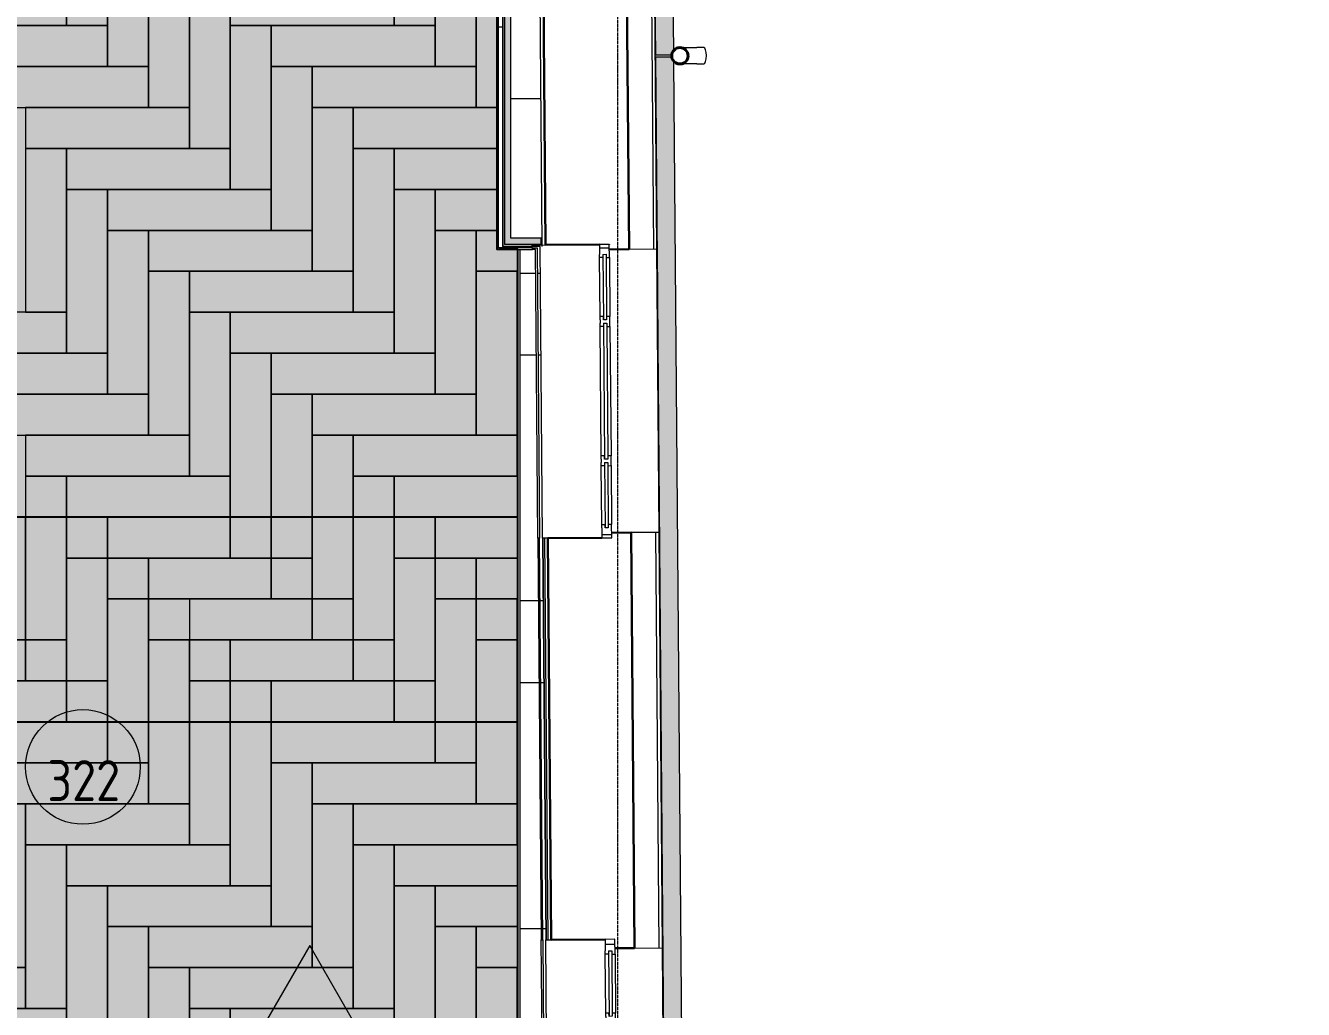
# Model space of a CAD drawing. Header units: millimetres. Extents: x -11798 to 72626, y -32713 to 44110.
# Drawn here: x 51735 to 59535, y 27121 to 33126 of the extents above; entities that cross this region are included whole.
import ezdxf
from ezdxf.xclip import XClip

# ---------------------------------------------------------------- set-up
doc = ezdxf.new("R2010")
doc.units = ezdxf.units.MM
doc.header["$XCLIPFRAME"] = 2
doc.linetypes.add('ADSK_Линия сетки', pattern=[25, 20, -2.5, 0, -2.5])
for name, color, linetype, lineweight in [('_ Окна', 7, 'Continuous', 9), ('_0', 7, 'Continuous', 25), ('Марки', 7, 'Continuous', 20), ('Марки помещений', 7, 'Continuous', 20), ('Обобщенные модели', 7, 'Continuous', 18), ('Ограждение', 7, 'Continuous', 9), ('Окна', 7, 'Continuous', 9), ('Оси', 7, 'Continuous', 9), ('Перекрытие', 7, 'Continuous', 18), ('Стены внутренние', 7, 'Continuous', 18), ('Стены наружные', 7, 'Continuous', 18), ('Стены несущие', 7, 'Continuous', 30), ('Стены отделка', 7, 'Continuous', 30), ('Стены штриховка', 7, 'Continuous', 9)]:
    doc.layers.add(name, color=color, linetype=linetype, lineweight=lineweight)
doc.layers.add('PDF _Пол', color=7, linetype='Continuous', lineweight=5, true_color=0x535353)
doc.styles.add('GOST Common_2', font='GOST_Common.ttf', dxfattribs={"width": 0.9, "height": 250})

# ---------------------------------------------------------------- blocks, each defined once
blk = doc.blocks.new('Водосток - Тип 1 _карниз больше 490мм_-5169719-План полов 3-го этажа')
at = {"layer": 'Обобщенные модели'}
for p, q in [((75, 306.2), (75, 263.6)), ((175, 263.6), (175, 306.2)), ((120, 109.1), (120, 10)), ((130, 11.1), (130, 109.1))]:
    blk.add_line(p, q, dxfattribs=at)
at = {"layer": 'Обобщенные модели', "flags": 128}
for points in [[(75, 173), (75, 174.3), (75, 177), (75, 179.8), (75, 182.9), (75, 186.2), (75, 189.7), (75, 193.4), (75, 197.2), (75, 201.3), (75, 205.5), (75, 209.9), (75, 214.4), (75, 219.1), (75, 224), (75, 229), (75, 234.1), (75, 239.3), (75, 244.6), (75, 250.1), (75, 255.6), (75, 261.3), (75, 263.6)], [(175, 263.6), (175, 258), (175, 252.4), (175, 246.9), (175, 241.5), (175, 236.2), (175, 231.1), (175, 226), (175, 221.1), (175, 216.4), (175, 211.8), (175, 207.3), (175, 203), (175, 198.9), (175, 194.9), (175, 191.2), (175, 187.6), (175, 184.3), (175, 181.1), (175, 178.1), (175, 175.4), (175, 173)]]:
    blk.add_lwpolyline(points, dxfattribs=at)
at = {"layer": 'Обобщенные модели'}
for start, end in [(90, 270), (270, 90)]:
    blk.add_arc((125, 160), 52, start, end, dxfattribs=at)
at = {"layer": 'Обобщенные модели', "lineweight": 40}
for start, end in [(90, 270), (270, 90)]:
    blk.add_arc((125, 160), 50, start, end, dxfattribs=at)
at = {"layer": 'Обобщенные модели'}
for start_param, end_param in [(4.712389, 6.283185), (3.141593, 4.712389)]:
    blk.add_ellipse((125, 306.2), major_axis=(-50, 0), ratio=0.309017, start_param=start_param, end_param=end_param, dxfattribs=at)
blk = doc.blocks.new('окно трехпол с фрамугой - 1740 и 1760 -2300_h___нов_ ок1-2165949-План полов 3-го этажа')
at = {"layer": '_ Окна', "lineweight": 18}
for p, q in [((-790, 135), (-880, 135)), ((-880, 135), (-880, 75)), ((-810, 95), (-810, 115)), ((-810, 115), (-790, 115)), ((-810, 95), (-790, 95)), ((-790, 115), (-790, 135)), ((-790, 95), (-790, 75)), ((-370, 135), (-430, 135)), ((-430, 135), (-430, 115)), ((-430, 115), (-410, 115)), ((-430, 95), (-430, 75)), ((-410, 95), (-430, 95)), ((-410, 115), (-410, 95)), ((-390, 95), (-390, 115)), ((-390, 115), (-370, 115)), ((-390, 95), (-370, 95)), ((-370, 115), (-370, 135)), ((-370, 95), (-370, 75)), ((430, 135), (370, 135)), ((370, 135), (370, 115)), ((370, 115), (390, 115)), ((370, 95), (370, 75)), ((390, 95), (370, 95)), ((390, 115), (390, 95)), ((410, 95), (410, 115)), ((410, 115), (430, 115)), ((410, 95), (430, 95)), ((430, 115), (430, 135)), ((430, 95), (430, 75)), ((790, 135), (790, 115)), ((880, 135), (790, 135)), ((790, 115), (810, 115)), ((790, 95), (790, 75)), ((810, 95), (790, 95)), ((810, 115), (810, 95)), ((880, 75), (880, 135)), ((-880, 75), (-810, 75)), ((-790, 75), (-810, 75)), ((-410, 75), (-430, 75)), ((-410, 75), (-390, 75)), ((-370, 75), (-390, 75)), ((390, 75), (370, 75)), ((390, 75), (410, 75)), ((430, 75), (410, 75)), ((810, 75), (790, 75)), ((810, 75), (880, 75))]:
    blk.add_line(p, q, dxfattribs=at)
at = {"layer": '_ Окна'}
for p, q in [((-850, 75), (-850, 135)), ((-810, 95), (-410, 95)), ((-790, 115), (-430, 115)), ((-390, 95), (390, 95)), ((-370, 115), (370, 115)), ((410, 95), (810, 95)), ((430, 115), (790, 115)), ((850, 75), (850, 135))]:
    blk.add_line(p, q, dxfattribs=at)
at = {"layer": 'Окна'}
for p, q in [((-790, 135), (-430, 135)), ((-370, 135), (370, 135)), ((430, 135), (790, 135)), ((-430, 75), (-790, 75)), ((370, 75), (-370, 75)), ((790, 75), (430, 75))]:
    blk.add_line(p, q, dxfattribs=at)
blk = doc.blocks.new('окно трехпол с фрамугой - 1750-2320_h___нов_-V29-План полов 3-го этажа')
at = {"layer": '_ Окна', "lineweight": 18}
for p, q in [((-815, 135), (-895, 135)), ((-895, 135), (-895, 75)), ((-835, 95), (-835, 115)), ((-835, 115), (-815, 115)), ((-835, 95), (-815, 95)), ((-815, 115), (-815, 135)), ((-815, 95), (-815, 75)), ((-395, 135), (-455, 135)), ((-455, 135), (-455, 115)), ((-455, 115), (-435, 115)), ((-455, 95), (-455, 75)), ((-435, 95), (-455, 95)), ((-435, 115), (-435, 95)), ((-415, 95), (-415, 115)), ((-415, 115), (-395, 115)), ((-415, 95), (-395, 95)), ((-395, 115), (-395, 135)), ((-395, 95), (-395, 75)), ((455, 135), (395, 135)), ((395, 135), (395, 115)), ((395, 115), (415, 115)), ((395, 95), (395, 75)), ((415, 95), (395, 95)), ((415, 115), (415, 95)), ((435, 95), (435, 115)), ((435, 115), (455, 115)), ((435, 95), (455, 95)), ((455, 115), (455, 135)), ((455, 95), (455, 75)), ((815, 135), (815, 115)), ((895, 135), (815, 135)), ((815, 115), (835, 115)), ((815, 95), (815, 75)), ((835, 95), (815, 95)), ((835, 115), (835, 95)), ((895, 75), (895, 135)), ((-895, 75), (-835, 75)), ((-815, 75), (-835, 75)), ((-435, 75), (-455, 75)), ((-435, 75), (-415, 75)), ((-395, 75), (-415, 75)), ((415, 75), (395, 75)), ((415, 75), (435, 75)), ((455, 75), (435, 75)), ((835, 75), (815, 75)), ((835, 75), (895, 75))]:
    blk.add_line(p, q, dxfattribs=at)
at = {"layer": '_ Окна'}
for p, q in [((-875, 75), (-875, 135)), ((-835, 95), (-435, 95)), ((-815, 115), (-455, 115)), ((-415, 95), (415, 95)), ((-395, 115), (395, 115)), ((435, 95), (835, 95)), ((455, 115), (815, 115)), ((875, 75), (875, 135))]:
    blk.add_line(p, q, dxfattribs=at)
at = {"layer": 'Окна'}
for p, q in [((-815, 135), (-455, 135)), ((-395, 135), (395, 135)), ((455, 135), (815, 135)), ((-455, 75), (-815, 75)), ((395, 75), (-395, 75)), ((815, 75), (455, 75))]:
    blk.add_line(p, q, dxfattribs=at)
blk = doc.blocks.new('Ограждение - Ограждение-4657830-План полов 3-го этажа')
at = {"layer": 'Ограждение', "true_color": 0x373f43}
h = blk.add_hatch(color=149, dxfattribs=at)
h.paths.add_polyline_path([(55685.4, 19914.1), (55795, 19915), (55689.9, 32909.3), (55682.1, 32919.8), (55677.1, 32936), (55580.1, 32934.9), (55682.7, 20250.6)])
h.paths.add_polyline_path([(55580, 32945.2), (55678.2, 32946), (55682, 32963.6), (55689.3, 32972.9), (55605.4, 43352.4), (55597.7, 43362.4), (55592.6, 43379.1), (55495.7, 43378), (55554.9, 36050.1), (55554.9, 36049.9), (55580, 32945.4)])
h.paths.add_polyline_path([(55495.6, 43388.3), (55593.9, 43390.1), (55598.8, 43408.3), (55604.9, 43416), (55602, 43779.3), (55493.3, 43668.8), (55495.6, 43388.4)])
h = blk.add_hatch(color=149, dxfattribs=at)
h.paths.add_polyline_path([(55684.4, 19914.1), (55685.4, 19915), (55684.4, 19914.1)])
h.paths.add_polyline_path([(55579, 32945.2), (55580, 32946), (55579, 32945.4)])
h.paths.add_polyline_path([(55494.6, 43388.3), (55495.6, 43389.1), (55494.6, 43388.4)])
at = {"layer": 'Ограждение'}
for p, q in [((55605.4, 43352.4), (55689.3, 32972.9)), ((55568.9, 34320.2), (55580, 32945.1)), ((55580.1, 32935.4), (55685.4, 19914.1)), ((55689.9, 32909.3), (55795, 19915))]:
    blk.add_line(p, q, dxfattribs=at)
blk = doc.blocks.new('ADSK_Марка_Помещение_ОдноЗначение - Номер-159740-План полов 3-го этажа')
at = {"layer": 'Марки помещений'}
blk.add_circle((0, 0), 3.5, dxfattribs=at)
blk = doc.blocks.new('ADSK_Марка_ПерекрытиеПол - Экземпляр_Отделка пола-158379-План полов 3-го этажа')
at = {"layer": 'Марки', "color": 1, "true_color": 0xff0000}
for p, q in [((0, 9), (-5.196, 0)), ((5.196, 0), (0, 9)), ((-5.196, 0), (5.196, 0))]:
    blk.add_line(p, q, dxfattribs=at)
blk = doc.blocks.new('10')
at = {"layer": '_0', "true_color": 0xffffff}
h = blk.add_hatch(color=7, dxfattribs=at)
h.dxf.hatch_style = 1
h.paths.add_polyline_path([(66161.6, -28316.2), (84211.9, -28403.8), (84159.7, -33778.9), (66109.4, -33691.3)])
at = {"layer": '_0', "true_color": 0xe1e1e1, "transparency": 33554559}
h = blk.add_hatch(color=254, dxfattribs=at)
h.dxf.hatch_style = 1
h.paths.add_polyline_path([(71661.6, -33341.3), (71661.6, -33091.3), (71411.6, -33091.3), (71411.6, -33691.3), (71661.6, -33691.3)])
h.paths.add_polyline_path([(72411.6, -32841.3), (72161.6, -32841.3), (71411.6, -32841.3), (71411.6, -33091.3), (72411.6, -33091.3)])
h.paths.add_polyline_path([(72661.6, -32091.3), (72411.6, -32091.3), (72411.6, -33091.3), (72661.6, -33091.3)])
h.paths.add_polyline_path([(73411.6, -31841.3), (73161.6, -31841.3), (72411.6, -31841.3), (72411.6, -32091.3), (73411.6, -32091.3)])
h.paths.add_polyline_path([(73661.6, -31091.3), (73411.6, -31091.3), (73411.6, -31841.3), (73411.6, -32091.3), (73661.6, -32091.3)])
h.paths.add_polyline_path([(74661.6, -31091.3), (74411.6, -31091.3), (73661.6, -31091.3), (73661.6, -31341.3), (74661.6, -31341.3)])
h.paths.add_polyline_path([(74661.6, -30341.3), (74661.6, -30091.3), (74411.6, -30091.3), (74411.6, -30841.3), (74411.6, -31091.3), (74661.6, -31091.3)])
h.paths.add_polyline_path([(75661.6, -30091.3), (75411.6, -30091.3), (74661.6, -30091.3), (74661.6, -30341.3), (75661.6, -30341.3)])
h.paths.add_polyline_path([(75661.6, -29091.3), (75411.6, -29091.3), (75411.6, -30091.3), (75661.6, -30091.3)])
h.paths.add_polyline_path([(76661.6, -29091.3), (76411.6, -29091.3), (75661.6, -29091.3), (75661.6, -29341.3), (75911.6, -29341.3), (76661.6, -29341.3)])
h.paths.add_polyline_path([(76661.6, -28341.3), (77661.6, -28341.3), (77661.6, -28316.2), (76411.6, -28316.2), (76411.6, -28841.3), (76411.6, -29091.3), (76661.6, -29091.3)])
at = {"layer": '_0', "true_color": 0x3e3e3e, "transparency": 33554559}
h = blk.add_hatch(color=250, dxfattribs=at)
h.dxf.hatch_style = 1
h.paths.add_polyline_path([(72161.6, -33591.3), (71911.6, -33591.3), (71911.6, -33691.3), (72161.6, -33691.3)])
h.paths.add_polyline_path([(72911.6, -33341.3), (72661.6, -33341.3), (71911.6, -33341.3), (71911.6, -33591.3), (72911.6, -33591.3)])
h.paths.add_polyline_path([(73161.6, -32841.3), (73161.6, -32591.3), (72911.6, -32591.3), (72911.6, -33269.1), (72911.6, -33341.3), (72911.6, -33591.3), (73161.6, -33591.3)])
h.paths.add_polyline_path([(73911.6, -32341.3), (73661.6, -32341.3), (72911.6, -32341.3), (72911.6, -32591.3), (73911.6, -32591.3)])
h.paths.add_polyline_path([(74161.6, -31591.3), (73911.6, -31591.3), (73911.6, -32591.3), (74161.6, -32591.3)])
h.paths.add_polyline_path([(75161.6, -31591.3), (74911.6, -31591.3), (74161.6, -31591.3), (74161.6, -31841.3), (75161.6, -31841.3)])
h.paths.add_polyline_path([(75161.6, -30591.3), (74911.6, -30591.3), (74911.6, -31341.3), (74911.6, -31591.3), (75161.6, -31591.3)])
h.paths.add_polyline_path([(76161.6, -30591.3), (75911.6, -30591.3), (75161.6, -30591.3), (75161.6, -30841.3), (76161.6, -30841.3)])
h.paths.add_polyline_path([(76161.6, -29841.3), (76161.6, -29591.3), (75911.6, -29591.3), (75911.6, -30341.3), (75911.6, -30591.3), (76161.6, -30591.3)])
h.paths.add_polyline_path([(77161.6, -29591.3), (76911.6, -29591.3), (76161.6, -29591.3), (76161.6, -29841.3), (76411.6, -29841.3), (77161.6, -29841.3)])
h.paths.add_polyline_path([(77161.6, -28591.3), (76911.6, -28591.3), (76911.6, -29591.3), (77161.6, -29591.3)])
h.paths.add_polyline_path([(78161.6, -28316.2), (77911.6, -28316.2), (77911.6, -28341.3), (77911.6, -28591.3), (76911.6, -28591.3), (77161.6, -28591.3), (77161.6, -28841.3), (77411.6, -28841.3), (78161.6, -28841.3)])
at = {"layer": '_0', "true_color": 0xe1e1e1, "transparency": 33554559}
h = blk.add_hatch(color=254, dxfattribs=at)
h.dxf.hatch_style = 1
h.paths.add_polyline_path([(73161.6, -33591.3), (72911.6, -33591.3), (72161.6, -33591.3), (72161.6, -33691.3), (72467.2, -33691.3), (72467.2, -33841.3), (73161.6, -33841.3)])
h.paths.add_polyline_path([(73411.6, -32841.3), (73161.6, -32841.3), (73161.6, -33841.3), (73411.6, -33841.3)])
h.paths.add_polyline_path([(74161.6, -32591.3), (73911.6, -32591.3), (73161.6, -32591.3), (73161.6, -32841.3), (74161.6, -32841.3)])
h.paths.add_polyline_path([(74411.6, -31841.3), (74161.6, -31841.3), (74161.6, -32591.3), (74161.6, -32841.3), (74411.6, -32841.3), (74411.6, -32769.1)])
h.paths.add_polyline_path([(75411.6, -31841.3), (75161.6, -31841.3), (74411.6, -31841.3), (74411.6, -32091.3), (75411.6, -32091.3)])
h.paths.add_polyline_path([(75411.6, -31091.3), (75411.6, -30841.3), (75161.6, -30841.3), (75161.6, -31591.3), (75161.6, -31841.3), (75411.6, -31841.3)])
h.paths.add_polyline_path([(76411.6, -30841.3), (76161.6, -30841.3), (75411.6, -30841.3), (75411.6, -31091.3), (76411.6, -31091.3)])
h.paths.add_polyline_path([(76411.6, -29841.3), (76161.6, -29841.3), (76161.6, -30841.3), (76411.6, -30841.3)])
h.paths.add_polyline_path([(77411.6, -29841.3), (77161.6, -29841.3), (76411.6, -29841.3), (76411.6, -30091.3), (76661.6, -30091.3), (77411.6, -30091.3)])
h.paths.add_polyline_path([(77411.6, -28841.3), (77161.6, -28841.3), (77161.6, -29591.3), (77161.6, -29841.3), (77411.6, -29841.3)])
h.paths.add_polyline_path([(78411.6, -28841.3), (78161.6, -28841.3), (77411.6, -28841.3), (77411.6, -29091.3), (78411.6, -29091.3)])
h.paths.add_polyline_path([(78411.6, -28316.2), (78161.6, -28316.2), (78161.6, -28591.3), (78161.6, -28841.3), (78411.6, -28841.3)])
at = {"layer": '_0', "true_color": 0x3e3e3e, "transparency": 33554559}
h = blk.add_hatch(color=250, dxfattribs=at)
h.dxf.hatch_style = 1
h.paths.add_polyline_path([(73911.6, -33591.3), (73911.6, -33341.3), (73661.6, -33341.3), (73661.6, -33841.3), (73911.6, -33841.3)])
h.paths.add_polyline_path([(74661.6, -33091.3), (74411.6, -33091.3), (73661.6, -33091.3), (73661.6, -33341.3), (74661.6, -33341.3)])
h.paths.add_polyline_path([(74911.6, -32341.3), (74661.6, -32341.3), (74661.6, -33341.3), (74911.6, -33341.3)])
h.paths.add_polyline_path([(75911.6, -32341.3), (75661.6, -32341.3), (74911.6, -32341.3), (74911.6, -32591.3), (75911.6, -32591.3)])
h.paths.add_polyline_path([(75911.6, -31341.3), (75661.6, -31341.3), (75661.6, -32091.3), (75661.6, -32341.3), (75911.6, -32341.3)])
h.paths.add_polyline_path([(76911.6, -31341.3), (76661.6, -31341.3), (75911.6, -31341.3), (75911.6, -31591.3), (76911.6, -31591.3)])
h.paths.add_polyline_path([(76911.6, -30591.3), (76911.6, -30341.3), (76661.6, -30341.3), (76661.6, -31091.3), (76661.6, -31341.3), (76911.6, -31341.3)])
h.paths.add_polyline_path([(77911.6, -30341.3), (77661.6, -30341.3), (76911.6, -30341.3), (76911.6, -30591.3), (77911.6, -30591.3)])
h.paths.add_polyline_path([(77911.6, -29341.3), (77661.6, -29341.3), (77661.6, -30341.3), (77911.6, -30341.3)])
h.paths.add_polyline_path([(78911.6, -29341.3), (78661.6, -29341.3), (77911.6, -29341.3), (77911.6, -29591.3), (78161.6, -29591.3), (78911.6, -29591.3)])
h.paths.add_polyline_path([(78911.6, -28341.3), (78661.6, -28341.3), (78661.6, -29091.3), (78661.6, -29341.3), (78911.6, -29341.3)])
h.paths.add_polyline_path([(79661.6, -28316.2), (78661.6, -28316.2), (78661.6, -28341.3), (78911.6, -28341.3), (79661.6, -28341.3)])
h.paths.add_polyline_path([(79656.5, -28316.2), (79661.6, -28316.2), (79661.6, -28341.3), (79655.3, -28341.3)], flags=16)
at = {"layer": '_0', "true_color": 0xe1e1e1, "transparency": 33554559}
h = blk.add_hatch(color=254, dxfattribs=at)
h.dxf.hatch_style = 1
h.paths.add_polyline_path([(74097.2, -33691.3), (74161.6, -33691.3), (74161.6, -33591.3), (73911.6, -33591.3), (73911.6, -33841.3), (74097.2, -33841.3)])
h.paths.add_polyline_path([(74911.6, -33341.3), (74661.6, -33341.3), (73911.6, -33341.3), (73911.6, -33591.3), (74911.6, -33591.3)])
h.paths.add_polyline_path([(75161.6, -32591.3), (74911.6, -32591.3), (74911.6, -33341.3), (74911.6, -33591.3), (75161.6, -33591.3), (75161.6, -33519.1)])
h.paths.add_polyline_path([(76161.6, -32591.3), (75911.6, -32591.3), (75161.6, -32591.3), (75161.6, -32841.3), (76161.6, -32841.3)])
h.paths.add_polyline_path([(76161.6, -31841.3), (76161.6, -31591.3), (75911.6, -31591.3), (75911.6, -32341.3), (75911.6, -32591.3), (76161.6, -32591.3)])
h.paths.add_polyline_path([(77161.6, -31591.3), (76911.6, -31591.3), (76161.6, -31591.3), (76161.6, -31841.3), (77161.6, -31841.3)])
h.paths.add_polyline_path([(77161.6, -30591.3), (76911.6, -30591.3), (76911.6, -31591.3), (77161.6, -31591.3)])
h.paths.add_polyline_path([(78161.6, -30591.3), (77911.6, -30591.3), (77161.6, -30591.3), (77161.6, -30841.3), (78161.6, -30841.3)])
h.paths.add_polyline_path([(78161.6, -29591.3), (77911.6, -29591.3), (77911.6, -30341.3), (77911.6, -30591.3), (78161.6, -30591.3)])
h.paths.add_polyline_path([(79161.6, -29591.3), (78911.6, -29591.3), (78161.6, -29591.3), (78161.6, -29841.3), (79161.6, -29841.3)])
h.paths.add_polyline_path([(79161.6, -28841.3), (79161.6, -28591.3), (78911.6, -28591.3), (78911.6, -29341.3), (78911.6, -29591.3), (79161.6, -29591.3)])
h.paths.add_polyline_path([(79911.6, -28341.3), (79661.6, -28341.3), (78911.6, -28341.3), (78911.6, -28591.3), (79911.6, -28591.3)])
h.paths.add_polyline_path([(79911.6, -28316.2), (79661.6, -28316.2), (79661.6, -28341.3), (79911.6, -28341.3)])
at = {"layer": '_0', "true_color": 0x3e3e3e, "transparency": 33554559}
h = blk.add_hatch(color=250, dxfattribs=at)
h.dxf.hatch_style = 1
h.paths.add_polyline_path([(80411.6, -28316.2), (80161.6, -28316.2), (80161.6, -28591.3), (80161.6, -28841.3), (80411.6, -28841.3)])
h.paths.add_polyline_path([(80411.6, -28841.3), (80161.6, -28841.3), (79411.6, -28841.3), (79411.6, -29091.3), (79661.6, -29091.3), (80411.6, -29091.3)])
h.paths.add_polyline_path([(79661.6, -29091.3), (79411.6, -29091.3), (79411.6, -29841.3), (79411.6, -30091.3), (79661.6, -30091.3)])
h.paths.add_polyline_path([(79661.6, -30091.3), (79411.6, -30091.3), (78661.6, -30091.3), (78661.6, -30341.3), (79661.6, -30341.3)])
h.paths.add_polyline_path([(78661.6, -30091.3), (78411.6, -30091.3), (78411.6, -31091.3), (78661.6, -31091.3)])
h.paths.add_polyline_path([(78661.6, -31091.3), (78411.6, -31091.3), (77661.6, -31091.3), (77661.6, -31341.3), (78661.6, -31341.3)])
h.paths.add_polyline_path([(77661.6, -31341.3), (77661.6, -31091.3), (77411.6, -31091.3), (77411.6, -31841.3), (77411.6, -32091.3), (77661.6, -32091.3)])
h.paths.add_polyline_path([(77661.6, -32091.3), (77411.6, -32091.3), (76661.6, -32091.3), (76661.6, -32341.3), (77661.6, -32341.3)])
h.paths.add_polyline_path([(76661.6, -32091.3), (76411.6, -32091.3), (76411.6, -32841.3), (76411.6, -33091.3), (76661.6, -33091.3), (76661.6, -33019.1)])
h.paths.add_polyline_path([(76661.6, -33091.3), (76411.6, -33091.3), (75661.6, -33091.3), (75661.6, -33341.3), (76661.6, -33341.3)])
h.paths.add_polyline_path([(75661.6, -33091.3), (75411.6, -33091.3), (75411.6, -33841.3), (75661.6, -33841.3)])
at = {"layer": '_0', "true_color": 0xe1e1e1, "transparency": 33554559}
h = blk.add_hatch(color=254, dxfattribs=at)
h.dxf.hatch_style = 1
h.paths.add_polyline_path([(75911.6, -33341.3), (75661.6, -33341.3), (75661.6, -33841.3), (75911.6, -33841.3)])
h.paths.add_polyline_path([(76911.6, -33341.3), (76661.6, -33341.3), (75911.6, -33341.3), (75911.6, -33591.3), (76911.6, -33591.3)])
h.paths.add_polyline_path([(76911.6, -32591.3), (76911.6, -32341.3), (76661.6, -32341.3), (76661.6, -33019.1), (76661.6, -33091.3), (76661.6, -33341.3), (76911.6, -33341.3)])
h.paths.add_polyline_path([(77911.6, -32341.3), (77661.6, -32341.3), (76911.6, -32341.3), (76911.6, -32591.3), (77911.6, -32591.3)])
h.paths.add_polyline_path([(77911.6, -31341.3), (77661.6, -31341.3), (77661.6, -32341.3), (77911.6, -32341.3)])
h.paths.add_polyline_path([(78911.6, -31341.3), (78661.6, -31341.3), (77911.6, -31341.3), (77911.6, -31591.3), (78911.6, -31591.3)])
h.paths.add_polyline_path([(78911.6, -30341.3), (78661.6, -30341.3), (78661.6, -31091.3), (78661.6, -31341.3), (78911.6, -31341.3)])
h.paths.add_polyline_path([(79911.6, -30341.3), (79661.6, -30341.3), (78911.6, -30341.3), (78911.6, -30591.3), (79911.6, -30591.3)])
h.paths.add_polyline_path([(79911.6, -29591.3), (79911.6, -29341.3), (79661.6, -29341.3), (79661.6, -30091.3), (79661.6, -30341.3), (79911.6, -30341.3)])
h.paths.add_polyline_path([(80661.6, -29091.3), (80411.6, -29091.3), (79661.6, -29091.3), (79661.6, -29341.3), (80661.6, -29341.3)])
h.paths.add_polyline_path([(80661.6, -28341.3), (81529.9, -28341.3), (81529.9, -28316.2), (80411.6, -28316.2), (80411.6, -28841.3), (80411.6, -29091.3), (80661.6, -29091.3)])
at = {"layer": '_0', "true_color": 0x3e3e3e, "transparency": 33554559}
h = blk.add_hatch(color=250, dxfattribs=at)
h.dxf.hatch_style = 1
h.paths.add_polyline_path([(77411.6, -33091.3), (77411.6, -32841.3), (77161.6, -32841.3), (77161.6, -33591.3), (77161.6, -33691.3), (77411.6, -33691.3)])
h.paths.add_polyline_path([(78411.6, -32841.3), (78161.6, -32841.3), (77411.6, -32841.3), (77411.6, -33091.3), (78411.6, -33091.3)])
h.paths.add_polyline_path([(78411.6, -32091.3), (78411.6, -31841.3), (78161.6, -31841.3), (78161.6, -32519.1), (78161.6, -32591.3), (78161.6, -32841.3), (78411.6, -32841.3)])
h.paths.add_polyline_path([(79411.6, -31841.3), (79161.6, -31841.3), (78411.6, -31841.3), (78411.6, -32091.3), (79411.6, -32091.3)])
h.paths.add_polyline_path([(79411.6, -30841.3), (79161.6, -30841.3), (79161.6, -31841.3), (79411.6, -31841.3)])
h.paths.add_polyline_path([(80411.6, -30841.3), (80161.6, -30841.3), (79411.6, -30841.3), (79411.6, -31091.3), (80411.6, -31091.3)])
h.paths.add_polyline_path([(80411.6, -29841.3), (80161.6, -29841.3), (80161.6, -30591.3), (80161.6, -30841.3), (80411.6, -30841.3)])
h.paths.add_polyline_path([(81161.6, -29591.3), (80911.6, -29591.3), (80161.6, -29591.3), (80161.6, -29841.3), (80411.6, -29841.3), (81161.6, -29841.3)])
h.paths.add_polyline_path([(81161.6, -28591.3), (80911.6, -28591.3), (80911.6, -29341.3), (80911.6, -29591.3), (81161.6, -29591.3)])
h.paths.add_polyline_path([(81529.9, -28341.3), (80911.6, -28341.3), (80911.6, -28591.3), (81161.6, -28591.3), (81529.9, -28591.3)])
at = {"layer": '_0', "true_color": 0xe1e1e1, "transparency": 33554559}
h = blk.add_hatch(color=254, dxfattribs=at)
h.dxf.hatch_style = 1
h.paths.add_polyline_path([(77661.6, -33341.3), (77661.6, -33091.3), (77411.6, -33091.3), (77411.6, -33691.3), (77661.6, -33691.3)])
h.paths.add_polyline_path([(78661.6, -33091.3), (78411.6, -33091.3), (77661.6, -33091.3), (77661.6, -33341.3), (78661.6, -33341.3)])
h.paths.add_polyline_path([(78661.6, -32091.3), (78411.6, -32091.3), (78411.6, -33091.3), (78661.6, -33091.3)])
h.paths.add_polyline_path([(79661.6, -32091.3), (79411.6, -32091.3), (78661.6, -32091.3), (78661.6, -32341.3), (79661.6, -32341.3)])
h.paths.add_polyline_path([(79661.6, -31091.3), (79411.6, -31091.3), (79411.6, -31841.3), (79411.6, -32091.3), (79661.6, -32091.3)])
h.paths.add_polyline_path([(80661.6, -31091.3), (80411.6, -31091.3), (79661.6, -31091.3), (79661.6, -31341.3), (80661.6, -31341.3)])
h.paths.add_polyline_path([(80661.6, -30341.3), (80661.6, -30091.3), (80411.6, -30091.3), (80411.6, -30841.3), (80411.6, -31091.3), (80661.6, -31091.3)])
h.paths.add_polyline_path([(81411.6, -29841.3), (81161.6, -29841.3), (80411.6, -29841.3), (80411.6, -30091.3), (81411.6, -30091.3)])
h.paths.add_polyline_path([(81411.6, -29091.3), (81411.6, -28841.3), (81161.6, -28841.3), (81161.6, -29591.3), (81161.6, -29841.3), (81411.6, -29841.3)])
h.paths.add_polyline_path([(81529.9, -28591.3), (81161.6, -28591.3), (81161.6, -28841.3), (81529.9, -28841.3)])
at = {"layer": '_0', "true_color": 0x3e3e3e, "transparency": 33554559}
h = blk.add_hatch(color=250, dxfattribs=at)
h.dxf.hatch_style = 1
h.paths.add_polyline_path([(78161.6, -33591.3), (77911.6, -33591.3), (77911.6, -33691.3), (78072.3, -33691.3), (78072.3, -33841.3), (78161.6, -33841.3)])
h.paths.add_polyline_path([(79161.6, -33591.3), (78911.6, -33591.3), (78161.6, -33591.3), (78161.6, -33841.3), (79161.6, -33841.3)])
h.paths.add_polyline_path([(79161.6, -32841.3), (79161.6, -32591.3), (78911.6, -32591.3), (78911.6, -33269.1), (78911.6, -33341.3), (78911.6, -33591.3), (79161.6, -33591.3)])
h.paths.add_polyline_path([(80161.6, -32591.3), (79911.6, -32591.3), (79161.6, -32591.3), (79161.6, -32841.3), (80161.6, -32841.3)])
h.paths.add_polyline_path([(80161.6, -31591.3), (79911.6, -31591.3), (79911.6, -32591.3), (80161.6, -32591.3)])
h.paths.add_polyline_path([(81161.6, -31591.3), (80911.6, -31591.3), (80161.6, -31591.3), (80161.6, -31841.3), (81161.6, -31841.3)])
h.paths.add_polyline_path([(81161.6, -30591.3), (80911.6, -30591.3), (80911.6, -31341.3), (80911.6, -31591.3), (81161.6, -31591.3)])
h.paths.add_polyline_path([(81911.6, -30399), (81529.9, -30399), (81529.9, -30341.3), (80911.6, -30341.3), (80911.6, -30591.3), (81161.6, -30591.3), (81911.6, -30591.3)])
at = {"layer": '_0', "true_color": 0xe1e1e1, "transparency": 33554559}
h = blk.add_hatch(color=254, dxfattribs=at)
h.dxf.hatch_style = 1
h.paths.add_polyline_path([(79411.6, -32841.3), (79161.6, -32841.3), (79161.6, -33841.3), (79411.6, -33841.3)])
h.paths.add_polyline_path([(80411.6, -32841.3), (80161.6, -32841.3), (79411.6, -32841.3), (79411.6, -33091.3), (80411.6, -33091.3)])
h.paths.add_polyline_path([(80411.6, -31841.3), (80161.6, -31841.3), (80161.6, -32591.3), (80161.6, -32841.3), (80411.6, -32841.3)])
h.paths.add_polyline_path([(81411.6, -31841.3), (81161.6, -31841.3), (80411.6, -31841.3), (80411.6, -32091.3), (81411.6, -32091.3)])
h.paths.add_polyline_path([(81411.6, -31091.3), (81411.6, -30841.3), (81161.6, -30841.3), (81161.6, -31591.3), (81161.6, -31841.3), (81411.6, -31841.3)])
h.paths.add_polyline_path([(82161.6, -30591.3), (81911.6, -30591.3), (81161.6, -30591.3), (81161.6, -30841.3), (82161.6, -30841.3)])
h.paths.add_polyline_path([(82161.6, -30399), (81911.6, -30399), (81911.6, -30591.3), (82161.6, -30591.3)])
at = {"layer": '_0', "true_color": 0x3e3e3e, "transparency": 33554559}
h = blk.add_hatch(color=250, dxfattribs=at)
h.dxf.hatch_style = 1
h.paths.add_polyline_path([(79911.6, -33341.3), (79661.6, -33341.3), (79661.6, -33841.3), (79678.5, -33841.3), (79678.5, -33691.3), (79911.6, -33691.3), (79911.6, -33591.3)])
h.paths.add_polyline_path([(80911.6, -33341.3), (80661.6, -33341.3), (79911.6, -33341.3), (79911.6, -33591.3), (80911.6, -33591.3)])
h.paths.add_polyline_path([(80911.6, -32341.3), (80661.6, -32341.3), (80661.6, -33341.3), (80911.6, -33341.3)])
h.paths.add_polyline_path([(81911.6, -32341.3), (81661.6, -32341.3), (80911.6, -32341.3), (80911.6, -32591.3), (81911.6, -32591.3)])
h.paths.add_polyline_path([(81911.6, -31341.3), (81661.6, -31341.3), (81661.6, -32091.3), (81661.6, -32341.3), (81911.6, -32341.3)])
h.paths.add_polyline_path([(82661.6, -31091.3), (82411.6, -31091.3), (81661.6, -31091.3), (81661.6, -31341.3), (81911.6, -31341.3), (82661.6, -31341.3)])
h.paths.add_polyline_path([(82661.6, -30399), (82411.6, -30399), (82411.6, -30841.3), (82411.6, -31091.3), (82661.6, -31091.3)])
at = {"layer": '_0', "true_color": 0xe1e1e1, "transparency": 33554559}
h = blk.add_hatch(color=254, dxfattribs=at)
h.dxf.hatch_style = 1
h.paths.add_polyline_path([(80161.6, -33591.3), (79911.6, -33591.3), (79911.6, -33691.3), (80161.6, -33691.3)])
h.paths.add_polyline_path([(81161.6, -33591.3), (80911.6, -33591.3), (80161.6, -33591.3), (80161.6, -33691.3), (80876.4, -33691.3), (80876.4, -33841.3), (81161.6, -33841.3)])
h.paths.add_polyline_path([(81161.6, -32591.3), (80911.6, -32591.3), (80911.6, -33341.3), (80911.6, -33591.3), (81161.6, -33591.3)])
h.paths.add_polyline_path([(82161.6, -32591.3), (81911.6, -32591.3), (81161.6, -32591.3), (81161.6, -32841.3), (82161.6, -32841.3)])
h.paths.add_polyline_path([(82161.6, -31841.3), (82161.6, -31591.3), (81911.6, -31591.3), (81911.6, -32341.3), (81911.6, -32591.3), (82161.6, -32591.3)])
h.paths.add_polyline_path([(82911.6, -31341.3), (82661.6, -31341.3), (81911.6, -31341.3), (81911.6, -31591.3), (82911.6, -31591.3)])
h.paths.add_polyline_path([(82911.6, -30591.3), (82911.6, -30399), (82661.6, -30399), (82661.6, -31091.3), (82661.6, -31341.3), (82911.6, -31341.3)])
at = {"layer": 'PDF _Пол', "ltscale": 100, "transparency": 33554687}
for points in [[(76661.6, -28341.3), (76661.6, -29341.3), (76911.6, -29341.3), (76911.6, -28341.3)], [(76911.6, -28591.3), (77911.6, -28591.3), (77911.6, -28341.3), (76911.6, -28341.3)], [(77911.6, -28316.2), (77911.6, -28591.3), (78161.6, -28591.3), (78161.6, -28316.2)], [(78161.6, -28316.2), (78161.6, -28841.3), (78411.6, -28841.3), (78411.6, -28316.2)], [(78411.6, -28316.2), (78411.6, -29091.3), (78661.6, -29091.3), (78661.6, -28316.2)], [(78661.6, -28341.3), (78661.6, -29341.3), (78911.6, -29341.3), (78911.6, -28341.3)], [(78911.6, -28591.3), (79911.6, -28591.3), (79911.6, -28341.3), (78911.6, -28341.3)], [(79911.6, -28316.2), (79911.6, -28591.3), (80161.6, -28591.3), (80161.6, -28316.2)], [(80161.6, -28316.2), (80161.6, -28841.3), (80411.6, -28841.3), (80411.6, -28316.2)], [(80411.6, -28316.2), (80411.6, -29091.3), (80661.6, -29091.3), (80661.6, -28316.2)], [(80661.6, -28341.3), (80661.6, -29341.3), (80911.6, -29341.3), (80911.6, -28341.3)], [(80911.6, -28591.3), (81529.9, -28591.3), (81529.9, -28341.3), (80911.6, -28341.3)], [(76911.6, -28591.3), (76911.6, -29591.3), (77161.6, -29591.3), (77161.6, -28591.3)], [(77161.6, -28841.3), (78161.6, -28841.3), (78161.6, -28591.3), (77161.6, -28591.3)], [(78911.6, -28591.3), (78911.6, -29591.3), (79161.6, -29591.3), (79161.6, -28591.3)], [(79161.6, -28841.3), (80161.6, -28841.3), (80161.6, -28591.3), (79161.6, -28591.3)], [(80911.6, -28591.3), (80911.6, -29591.3), (81161.6, -29591.3), (81161.6, -28591.3)], [(81161.6, -28841.3), (81529.9, -28841.3), (81529.9, -28591.3), (81161.6, -28591.3)], [(77161.6, -28841.3), (77161.6, -29841.3), (77411.6, -29841.3), (77411.6, -28841.3)], [(77411.6, -29091.3), (78411.6, -29091.3), (78411.6, -28841.3), (77411.6, -28841.3)], [(79161.6, -28841.3), (79161.6, -29841.3), (79411.6, -29841.3), (79411.6, -28841.3)], [(79411.6, -29091.3), (80411.6, -29091.3), (80411.6, -28841.3), (79411.6, -28841.3)], [(81161.6, -28841.3), (81161.6, -29841.3), (81411.6, -29841.3), (81411.6, -28841.3)], [(75661.6, -29341.3), (76661.6, -29341.3), (76661.6, -29091.3), (75661.6, -29091.3)], [(77411.6, -29091.3), (77411.6, -30091.3), (77661.6, -30091.3), (77661.6, -29091.3)], [(77661.6, -29341.3), (78661.6, -29341.3), (78661.6, -29091.3), (77661.6, -29091.3)], [(79411.6, -29091.3), (79411.6, -30091.3), (79661.6, -30091.3), (79661.6, -29091.3)], [(79661.6, -29341.3), (80661.6, -29341.3), (80661.6, -29091.3), (79661.6, -29091.3)], [(75911.6, -29591.3), (76911.6, -29591.3), (76911.6, -29341.3), (75911.6, -29341.3)], [(77661.6, -29341.3), (77661.6, -30341.3), (77911.6, -30341.3), (77911.6, -29341.3)], [(77911.6, -29591.3), (78911.6, -29591.3), (78911.6, -29341.3), (77911.6, -29341.3)], [(79661.6, -29341.3), (79661.6, -30341.3), (79911.6, -30341.3), (79911.6, -29341.3)], [(79911.6, -29591.3), (80911.6, -29591.3), (80911.6, -29341.3), (79911.6, -29341.3)], [(76161.6, -29841.3), (77161.6, -29841.3), (77161.6, -29591.3), (76161.6, -29591.3)], [(77911.6, -29591.3), (77911.6, -30591.3), (78161.6, -30591.3), (78161.6, -29591.3)], [(78161.6, -29841.3), (79161.6, -29841.3), (79161.6, -29591.3), (78161.6, -29591.3)], [(79911.6, -29591.3), (79911.6, -30591.3), (80161.6, -30591.3), (80161.6, -29591.3)], [(80161.6, -29841.3), (81161.6, -29841.3), (81161.6, -29591.3), (80161.6, -29591.3)], [(76411.6, -30091.3), (77411.6, -30091.3), (77411.6, -29841.3), (76411.6, -29841.3)], [(78161.6, -29841.3), (78161.6, -30841.3), (78411.6, -30841.3), (78411.6, -29841.3)], [(78411.6, -30091.3), (79411.6, -30091.3), (79411.6, -29841.3), (78411.6, -29841.3)], [(80161.6, -29841.3), (80161.6, -30841.3), (80411.6, -30841.3), (80411.6, -29841.3)], [(80411.6, -30091.3), (81411.6, -30091.3), (81411.6, -29841.3), (80411.6, -29841.3)], [(76411.6, -30091.3), (76411.6, -31091.3), (76661.6, -31091.3), (76661.6, -30091.3)], [(76661.6, -30341.3), (77661.6, -30341.3), (77661.6, -30091.3), (76661.6, -30091.3)], [(78411.6, -30091.3), (78411.6, -31091.3), (78661.6, -31091.3), (78661.6, -30091.3)], [(78661.6, -30341.3), (79661.6, -30341.3), (79661.6, -30091.3), (78661.6, -30091.3)], [(80411.6, -30091.3), (80411.6, -31091.3), (80661.6, -31091.3), (80661.6, -30091.3)], [(80661.6, -30341.3), (81529.9, -30341.3), (81529.9, -30091.3), (80661.6, -30091.3)], [(76661.6, -30341.3), (76661.6, -31341.3), (76911.6, -31341.3), (76911.6, -30341.3)], [(76911.6, -30591.3), (77911.6, -30591.3), (77911.6, -30341.3), (76911.6, -30341.3)], [(78661.6, -30341.3), (78661.6, -31341.3), (78911.6, -31341.3), (78911.6, -30341.3)], [(78911.6, -30591.3), (79911.6, -30591.3), (79911.6, -30341.3), (78911.6, -30341.3)], [(80661.6, -30341.3), (80661.6, -31341.3), (80911.6, -31341.3), (80911.6, -30341.3)], [(80911.6, -30591.3), (81911.6, -30591.3), (81911.6, -30399), (81529.9, -30399), (81529.9, -30341.3), (80911.6, -30341.3)], [(76911.6, -30591.3), (76911.6, -31591.3), (77161.6, -31591.3), (77161.6, -30591.3)], [(77161.6, -30841.3), (78161.6, -30841.3), (78161.6, -30591.3), (77161.6, -30591.3)], [(78911.6, -30591.3), (78911.6, -31591.3), (79161.6, -31591.3), (79161.6, -30591.3)], [(79161.6, -30841.3), (80161.6, -30841.3), (80161.6, -30591.3), (79161.6, -30591.3)], [(80911.6, -30591.3), (80911.6, -31591.3), (81161.6, -31591.3), (81161.6, -30591.3)], [(81161.6, -30841.3), (82161.6, -30841.3), (82161.6, -30591.3), (81161.6, -30591.3)], [(77161.6, -30841.3), (77161.6, -31841.3), (77411.6, -31841.3), (77411.6, -30841.3)], [(77411.6, -31091.3), (78411.6, -31091.3), (78411.6, -30841.3), (77411.6, -30841.3)], [(79161.6, -30841.3), (79161.6, -31841.3), (79411.6, -31841.3), (79411.6, -30841.3)], [(79411.6, -31091.3), (80411.6, -31091.3), (80411.6, -30841.3), (79411.6, -30841.3)], [(81161.6, -30841.3), (81161.6, -31841.3), (81411.6, -31841.3), (81411.6, -30841.3)], [(75661.6, -31341.3), (76661.6, -31341.3), (76661.6, -31091.3), (75661.6, -31091.3)], [(77411.6, -31091.3), (77411.6, -32091.3), (77661.6, -32091.3), (77661.6, -31091.3)], [(77661.6, -31341.3), (78661.6, -31341.3), (78661.6, -31091.3), (77661.6, -31091.3)], [(79411.6, -31091.3), (79411.6, -32091.3), (79661.6, -32091.3), (79661.6, -31091.3)], [(79661.6, -31341.3), (80661.6, -31341.3), (80661.6, -31091.3), (79661.6, -31091.3)], [(75911.6, -31591.3), (76911.6, -31591.3), (76911.6, -31341.3), (75911.6, -31341.3)], [(77661.6, -31341.3), (77661.6, -32341.3), (77911.6, -32341.3), (77911.6, -31341.3)], [(77911.6, -31591.3), (78911.6, -31591.3), (78911.6, -31341.3), (77911.6, -31341.3)], [(79661.6, -31341.3), (79661.6, -32341.3), (79911.6, -32341.3), (79911.6, -31341.3)], [(79911.6, -31591.3), (80911.6, -31591.3), (80911.6, -31341.3), (79911.6, -31341.3)], [(76161.6, -31841.3), (77161.6, -31841.3), (77161.6, -31591.3), (76161.6, -31591.3)], [(77911.6, -31591.3), (77911.6, -32591.3), (78161.6, -32591.3), (78161.6, -32519.1), (78161.6, -32519.1), (78161.6, -31591.3)], [(78161.6, -31841.3), (79161.6, -31841.3), (79161.6, -31591.3), (78161.6, -31591.3)], [(79911.6, -31591.3), (79911.6, -32591.3), (80161.6, -32591.3), (80161.6, -31591.3)], [(80161.6, -31841.3), (81161.6, -31841.3), (81161.6, -31591.3), (80161.6, -31591.3)], [(76411.6, -32091.3), (77411.6, -32091.3), (77411.6, -31841.3), (76411.6, -31841.3)], [(78161.6, -31841.3), (78161.6, -32841.3), (78411.6, -32841.3), (78411.6, -31841.3)], [(78411.6, -32091.3), (79411.6, -32091.3), (79411.6, -31841.3), (78411.6, -31841.3)], [(80161.6, -31841.3), (80161.6, -32841.3), (80411.6, -32841.3), (80411.6, -31841.3)], [(80411.6, -32091.3), (81411.6, -32091.3), (81411.6, -31841.3), (80411.6, -31841.3)], [(76411.6, -32091.3), (76411.6, -33091.3), (76661.6, -33091.3), (76661.6, -33019.1), (76661.6, -33019.1), (76661.6, -32091.3)], [(76661.6, -32341.3), (77661.6, -32341.3), (77661.6, -32091.3), (76661.6, -32091.3)], [(78411.6, -32091.3), (78411.6, -33091.3), (78661.6, -33091.3), (78661.6, -32091.3)], [(78661.6, -32341.3), (79661.6, -32341.3), (79661.6, -32091.3), (78661.6, -32091.3)], [(80411.6, -32091.3), (80411.6, -33091.3), (80661.6, -33091.3), (80661.6, -32091.3)], [(80661.6, -32341.3), (81661.6, -32341.3), (81661.6, -32091.3), (80661.6, -32091.3)], [(76661.6, -32341.3), (76661.6, -33341.3), (76911.6, -33341.3), (76911.6, -32341.3)], [(76911.6, -32591.3), (77911.6, -32591.3), (77911.6, -32341.3), (76911.6, -32341.3)], [(78661.6, -32341.3), (78661.6, -33341.3), (78911.6, -33341.3), (78911.6, -33269.1), (78911.6, -33269.1), (78911.6, -32341.3)], [(78911.6, -32591.3), (79911.6, -32591.3), (79911.6, -32341.3), (78911.6, -32341.3)], [(80661.6, -32341.3), (80661.6, -33341.3), (80911.6, -33341.3), (80911.6, -32341.3)], [(80911.6, -32591.3), (81911.6, -32591.3), (81911.6, -32341.3), (80911.6, -32341.3)], [(76911.6, -32591.3), (76911.6, -33591.3), (77161.6, -33591.3), (77161.6, -32591.3)], [(77161.6, -32841.3), (78161.6, -32841.3), (78161.6, -32591.3), (77161.6, -32591.3)], [(78911.6, -32591.3), (78911.6, -33591.3), (79161.6, -33591.3), (79161.6, -32591.3)], [(79161.6, -32841.3), (80161.6, -32841.3), (80161.6, -32591.3), (79161.6, -32591.3)], [(80911.6, -32591.3), (80911.6, -33591.3), (81161.6, -33591.3), (81161.6, -32591.3)], [(81161.6, -32841.3), (82161.6, -32841.3), (82161.6, -32591.3), (81161.6, -32591.3)], [(77411.6, -33091.3), (78411.6, -33091.3), (78411.6, -32841.3), (77411.6, -32841.3)], [(79161.6, -32841.3), (79161.6, -33841.3), (79411.6, -33841.3), (79411.6, -32841.3)], [(79411.6, -33091.3), (80411.6, -33091.3), (80411.6, -32841.3), (79411.6, -32841.3)], [(81161.6, -32841.3), (81161.6, -33841.3), (81411.6, -33841.3), (81411.6, -32841.3)], [(75661.6, -33341.3), (76661.6, -33341.3), (76661.6, -33091.3), (75661.6, -33091.3)], [(77411.6, -33091.3), (77411.6, -33691.3), (77661.6, -33691.3), (77661.6, -33091.3)], [(77661.6, -33341.3), (78661.6, -33341.3), (78661.6, -33091.3), (77661.6, -33091.3)], [(79411.6, -33091.3), (79411.6, -33841.3), (79661.6, -33841.3), (79661.6, -33841.3), (79661.6, -33091.3)], [(79661.6, -33341.3), (80661.6, -33341.3), (80661.6, -33091.3), (79661.6, -33091.3)], [(75911.6, -33591.3), (76911.6, -33591.3), (76911.6, -33341.3), (75911.6, -33341.3)], [(77661.6, -33341.3), (77661.6, -33691.3), (77911.6, -33691.3), (77911.6, -33341.3)], [(77911.6, -33591.3), (78911.6, -33591.3), (78911.6, -33341.3), (77911.6, -33341.3)], [(79661.6, -33341.3), (79661.6, -33841.3), (79678.5, -33841.3), (79678.5, -33691.3), (79911.6, -33691.3), (79911.6, -33341.3)], [(79911.6, -33591.3), (80911.6, -33591.3), (80911.6, -33341.3), (79911.6, -33341.3)], [(76161.6, -33591.3), (76161.6, -33841.3), (76881.8, -33841.3), (76881.8, -33691.3), (77161.6, -33691.3), (77161.6, -33591.3)], [(78161.6, -33841.3), (79161.6, -33841.3), (79161.6, -33591.3), (78161.6, -33591.3)], [(79911.6, -33591.3), (79911.6, -33691.3), (80161.6, -33691.3), (80161.6, -33591.3)], [(80161.6, -33691.3), (80876.4, -33691.3), (80876.4, -33841.3), (81161.6, -33841.3), (81161.6, -33591.3), (80161.6, -33591.3)]]:
    blk.add_lwpolyline(points, close=True, dxfattribs=at)
for points in [[(79161.6, -29251.5), (79161.6, -29841.3), (79411.6, -29841.3), (79411.6, -29251.5)], [(79411.6, -29251.5), (79411.6, -30091.3), (79661.6, -30091.3), (79661.6, -29251.5)], [(77661.6, -29751.5), (77661.6, -30341.3), (77911.6, -30341.3), (77911.6, -29751.5)], [(77911.6, -29751.5), (77911.6, -30591.3), (78161.6, -30591.3), (78161.6, -29751.5)], [(79911.6, -30001.5), (79911.6, -30591.3), (80161.6, -30591.3), (80161.6, -30001.5)], [(80161.6, -30001.5), (80161.6, -30841.3), (80411.6, -30841.3), (80411.6, -30001.5)], [(76411.6, -30251.5), (76411.6, -31091.3), (76661.6, -31091.3), (76661.6, -30251.5)], [(80661.6, -30751.5), (80661.6, -31341.3), (80911.6, -31341.3), (80911.6, -30751.5)], [(80911.6, -30751.5), (80911.6, -31591.3), (81161.6, -31591.3), (81161.6, -30751.5)]]:
    blk.add_lwpolyline(points, dxfattribs=at)
blk = doc.blocks.new('33')
ref = blk.add_blockref('10', (250, 8250))
XClip(ref).set_block_clipping_path([(71911.6272926249, -33591.3474551534), (81161.6272926249, -28591.347455153)])
ref = blk.add_blockref('10', (-250, 4500))
XClip(ref).set_block_clipping_path([(71911.6272926249, -33591.3474551534), (81161.6272926249, -28591.347455153)])

msp = doc.modelspace()

# ---------------------------------------------------------------- hatches: boundary and pattern name
at = {"layer": 'Стены внутренние'}
for points in [[(54657.894, 31789.194), (54697.894, 31789.194), (54697.894, 34284.242), (54657.894, 34283.107), (54657.894, 32033.238)], [(54868.186, 31789.194), (54881.982, 31789.194), (54881.982, 31829.194), (54697.894, 31829.194), (54697.894, 31789.194), (54752.852, 31789.194)]]:
    msp.add_hatch(color=256, dxfattribs=at).paths.add_polyline_path(points)

# ---------------------------------------------------------------- linework, layer by layer
msp.add_lwpolyline([(54627.894, 23399.454), (54627.894, 25814.408), (54740.852, 25814.408), (54740.852, 31759.194), (54612.894, 31759.194), (54612.894, 34314.242)])
at = {"layer": 'Оси', "linetype": 'ADSK_Линия сетки'}
msp.add_line((55349.565, -5665.072), (55349.565, 43356.344), dxfattribs=at)
at = {"layer": 'Перекрытие'}
for p, q in [((54645.894, 33115.573), (54622.894, 33115.573)), ((54697.894, 32681.43), (54881.143, 32681.43)), ((54752.852, 31615.573), (54849.762, 31615.573)), ((54859.763, 31615.573), (54877.763, 31615.573)), ((54752.852, 31115.573), (54853.806, 31115.573)), ((54863.806, 31115.573), (54881.807, 31115.573)), ((54865.938, 29615.573), (54752.852, 29615.573)), ((54893.939, 29615.573), (54875.938, 29615.573)), ((54752.852, 29115.573), (54869.982, 29115.573)), ((54879.982, 29115.573), (54897.982, 29115.573)), ((54752.852, 27615.573), (54882.113, 27615.573)), ((54892.113, 27615.573), (54910.114, 27615.573))]:
    msp.add_line(p, q, dxfattribs=at)
at = {"layer": 'Стены внутренние'}
for p, q in [((54740.852, 31769.194), (54740.852, 31777.194)), ((54740.852, 25814.408), (54740.852, 31759.194)), ((54752.852, 31777.194), (54752.852, 31769.194)), ((54752.852, 31759.194), (54752.852, 25814.408)), ((54828.519, 31769.194), (54858.52, 31769.194)), ((54848.601, 31759.194), (54828.6, 31759.194)), ((54862.858, 29996.304), (54848.601, 31759.194)), ((54858.52, 31769.194), (54872.858, 29996.385)), ((54888.456, 31777.194), (54888.381, 31786.569)), ((54896.68, 25814.408), (54882.681, 27545.387)), ((54892.68, 27545.468), (54906.762, 25804.408))]:
    msp.add_line(p, q, dxfattribs=at)
at = {"layer": 'Стены наружные'}
for p, q in [((54876.456, 31777.194), (54828.454, 31777.194)), ((54890.857, 29996.531), (54876.456, 31777.194)), ((55588.51, 31765.231), (55589.51, 31765.239)), ((55602.467, 30035.287), (55588.534, 31762.238)), ((55588.6, 31762.232), (55602.592, 30032.288)), ((55589.51, 31765.239), (55603.467, 30035.295)), ((55602.467, 30035.287), (55603.467, 30035.295)), ((54924.827, 25796.408), (54910.68, 27545.613)), ((55622.959, 27495.372), (55623.959, 27495.38)), ((55636.183, 25856.316), (55622.959, 27495.372)), ((55623.101, 27496.373), (55636.365, 25856.427)), ((55623.959, 27495.38), (55637.19, 25855.434))]:
    msp.add_line(p, q, dxfattribs=at)
at = {"layer": 'Стены несущие'}
for p, q in [((54888.177, 34284.649), (54908.38, 31786.731)), ((55418.606, 31760.857), (55397.918, 34318.773)), ((54908.38, 31786.731), (55238.369, 31789.4)), ((55298.351, 31791.885), (55298.367, 31789.885)), ((55298.61, 31759.886), (55418.606, 31760.857)), ((55432.597, 30030.913), (55312.601, 30029.943)), ((55432.597, 30030.913), (55453.107, 27494.998)), ((55252.846, 29999.459), (54922.856, 29996.79)), ((54922.856, 29996.79), (54942.679, 27545.872)), ((54942.679, 27545.872), (55272.668, 27548.541)), ((55333.111, 27494.028), (55453.107, 27494.998))]:
    msp.add_line(p, q, dxfattribs=at)
at = {"layer": 'Стены отделка', "lineweight": 9}
for p, q in [((54612.894, 34314.242), (54612.894, 31759.194)), ((54622.894, 31769.194), (54622.894, 34304.242)), ((54645.894, 34294.242), (54645.894, 31779.194)), ((54657.894, 34284.242), (54657.894, 31789.194)), ((54697.894, 31829.194), (54697.894, 34244.242)), ((54888.381, 31786.569), (54868.18, 34284.242)), ((55588.6, 31762.232), (55567.913, 34320.148)), ((54881.982, 31829.194), (54697.894, 31829.194)), ((54881.982, 31789.194), (54881.982, 31829.194)), ((54612.894, 31759.194), (54828.6, 31759.194)), ((54828.519, 31769.194), (54622.894, 31769.194)), ((54647.894, 31777.194), (54828.454, 31777.194)), ((54888.359, 31789.194), (54657.894, 31789.194)), ((54828.383, 31786.084), (54908.38, 31786.731)), ((54828.454, 31777.194), (54828.383, 31786.084)), ((54828.6, 31759.194), (54828.519, 31769.194)), ((55418.606, 31760.857), (55588.6, 31762.232)), ((55602.592, 30032.288), (55432.597, 30030.913)), ((55623.101, 27496.373), (55602.592, 30032.288)), ((54872.858, 29996.385), (54862.858, 29996.304)), ((54862.858, 29996.304), (54882.681, 27545.387)), ((54892.68, 27545.468), (54872.858, 29996.385)), ((54922.856, 29996.79), (54890.857, 29996.531)), ((54890.857, 29996.531), (54910.68, 27545.613)), ((54882.681, 27545.387), (54892.68, 27545.468)), ((54910.68, 27545.613), (54942.679, 27545.872)), ((55453.107, 27494.998), (55623.101, 27496.373))]:
    msp.add_line(p, q, dxfattribs=at)
at = {"layer": 'Стены штриховка'}
for p, q in [((54647.894, 34296.242), (54647.894, 31777.194)), ((55547.913, 34319.986), (55568.601, 31762.07)), ((54645.894, 31779.194), (54828.438, 31779.194)), ((54645.894, 31779.194), (54645.894, 31777.194)), ((54645.894, 31777.194), (54647.894, 31777.194)), ((55603.102, 27496.212), (55582.592, 30032.126)), ((54892.857, 29996.547), (54912.68, 27545.629)), ((54902.857, 29996.628), (54922.679, 27545.71))]:
    msp.add_line(p, q, dxfattribs=at)

# ---------------------------------------------------------------- block references
ref = msp.add_blockref('33', (-24926.667, 54217.355))
XClip(ref).set_block_clipping_path([(75101.9164852179, -17724.5307965246), (73908.9329663029, -17716.6123759256), (73908.9329663029, -18601.7826655905), (73877.5412287683, -18601.7826655905), (73882.9090921241, -19901.9759824858), (73802.9097738998, -19902.3062606093), (73802.8850030405, -19896.3063117425), (73615.7959512093, -19897.0787110869), (73617.8602070727, -21397.0829721847), (73809.0777178546, -21396.2935284491), (73809.1024887138, -21402.2934773159), (73849.102147826, -21402.1283382542), (73849.0773769668, -21396.1283893874), (73889.0770360789, -21395.9632503256), (73922.9842139243, -29608.8932575332), (73882.9845548121, -29609.0583965949), (73882.9587226977, -29600.1766817762), (73652.9500107047, -29601.165967588), (73657.0810684764, -30716.1579886796), (73847.5516410735, -30715.371628687), (73847.5576288523, -30716.8219767076), (73887.5572879645, -30716.6568376459), (73887.6037086882, -30727.9007741519), (73927.6040495799, -30727.9007741519), (73927.4389091109, -30687.9007741519), (74926.5383596454, -30687.9007741519), (74926.5383596454, -33561.7826655905), (79865.0710261391, -33561.7826655905), (79842.8792894714, -30817.9007741519), (79554.5619284001, -30817.9007741519), (79554.5619284001, -28402.9474760718), (79667.5194908387, -28402.9474760718), (79667.5194908387, -22458.1609977304), (79539.5619284001, -22458.1609977304), (79539.5619284001, -19903.1134791283), (79667.5194908387, -19903.1134791283), (79667.5194908387, -18226.3552101449), (78850.5619284001, -18226.3552101449), (78850.5619284001, -17749.4124070625), (76601.8834440676, -17734.4868177743), (76601.9712769892, -17464.4814532246), (75102.0043181395, -17454.525431974)])
at = {"layer": 'Марки', "color": 1, "true_color": 0xff0000, "xscale": 99.99999999999993, "yscale": 99.99999999999993, "zscale": 99.99999999999993}
msp.add_blockref('ADSK_Марка_ПерекрытиеПол - Экземпляр_Отделка пола-158379-План полов 3-го этажа', (53470.041, 26610.44), dxfattribs=at)
at = {"layer": 'Марки помещений', "xscale": 99.99999999999993, "yscale": 99.99999999999993, "zscale": 99.99999999999993}
msp.add_blockref('ADSK_Марка_Помещение_ОдноЗначение - Номер-159740-План полов 3-го этажа', (52085.399, 28600.914), dxfattribs=at)
at = {"layer": 'Обобщенные модели', "rotation": 270.4633818725631}
msp.add_blockref('Водосток - Тип 1 _карниз больше 490мм_-5169719-План полов 3-го этажа', (55568.062, 33065.131), dxfattribs=at)
at = {"layer": 'Ограждение'}
msp.add_blockref('Ограждение - Ограждение-4657830-План полов 3-го этажа', (0, 0), dxfattribs=at)
at = {"layer": 'Окна', "rotation": 270.4633818725627}
for name, p in [('окно трехпол с фрамугой - 1750-2320_h___нов_-V29-План полов 3-го этажа', (55170.61, 30893.823)), ('окно трехпол с фрамугой - 1740 и 1760 -2300_h___нов_ ок1-2165949-План полов 3-го этажа', (55204.787, 26667.963))]:
    msp.add_blockref(name, p, dxfattribs=at)

# ---------------------------------------------------------------- texts
at = {"layer": 'Марки помещений', "lineweight": 9, "insert": (52090.342, 28517.333), "char_height": 250, "width": 488.7, "attachment_point": 5, "line_spacing_factor": 1.022766, "style": 'GOST Common_2'}
msp.add_mtext('\\pxqc,t1.8,3.6,5.4,7.2,9,10.8,12.6,14.4,16.2,18,19.8,21.6,23.4,25.2,27,28.8,30.6,32.4,34.2,36,37.8,39.6,41.4,43.2,45,46.8,48.6,50.4,52.2,54,55.8,57.6;{322}', dxfattribs=at)

doc.saveas('drawing.dxf')
